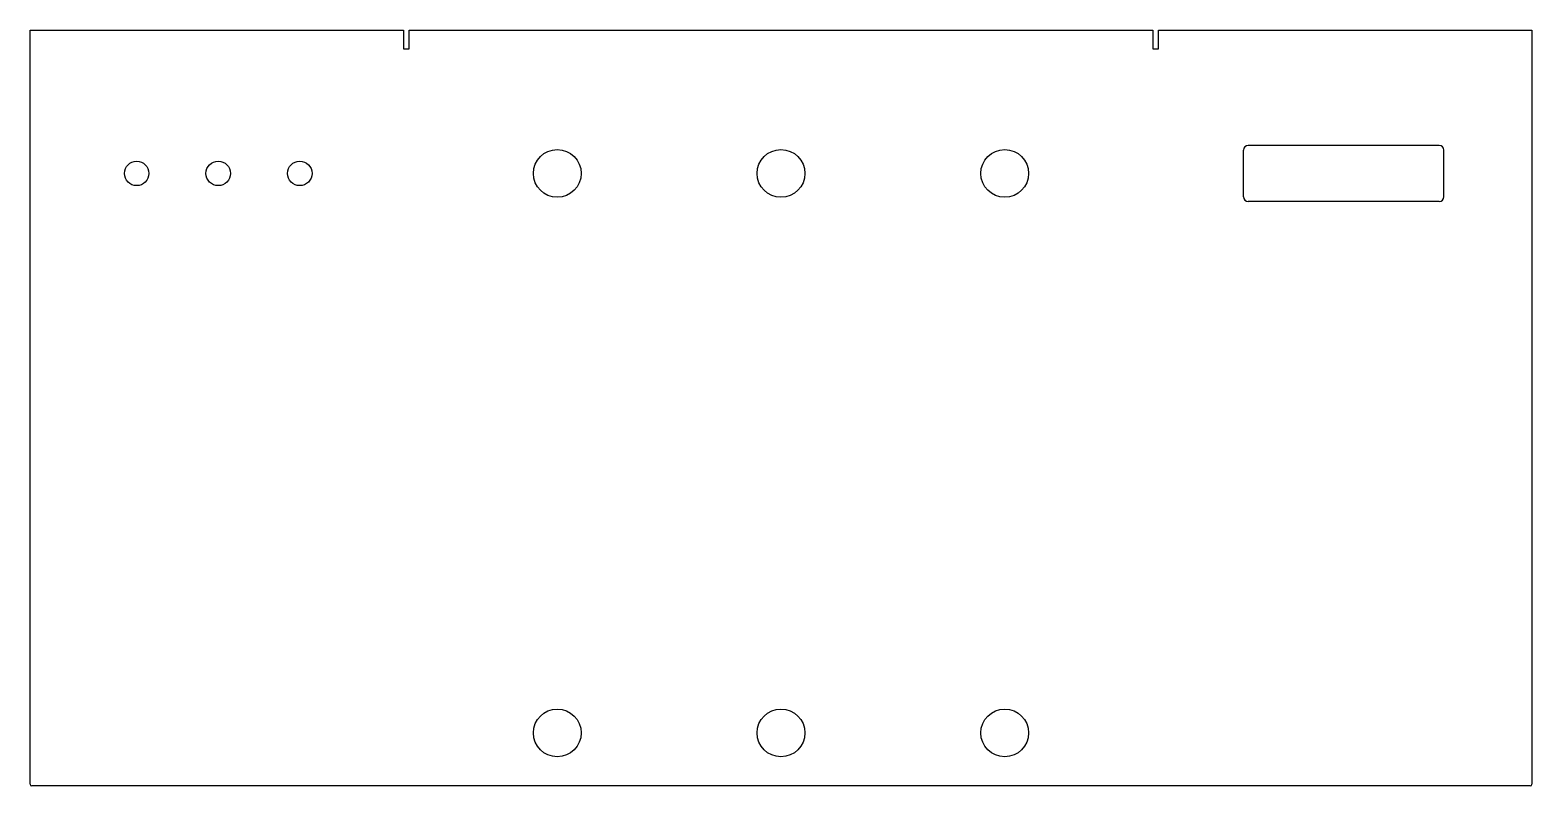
# Model space of a CAD drawing. Header units: inches. Extents: x -40 to 121, y 0 to 81.
import ezdxf

# ---------------------------------------------------------------- set-up
doc = ezdxf.new("R2010")
doc.units = ezdxf.units.IN
doc.header["$MEASUREMENT"] = 0

msp = doc.modelspace()

# ---------------------------------------------------------------- linework, layer by layer
at = {"color": 7, "linetype": 'Continuous', "lineweight": 25}
for p, q in [((-40.0625, 0.1875), (-40.0625, 81.0625)), ((-40.0625, 81.0625), (0, 81.0625)), ((0, 81.0625), (0, 79.0625)), ((0.625, 79.0625), (0.625, 81.0625)), ((0.625, 81.0625), (80.375, 81.0625)), ((80.375, 81.0625), (80.375, 79.0625)), ((81, 79.0625), (81, 81.0625)), ((81, 81.0625), (121.0625, 81.0625)), ((121.0625, 81.0625), (121.0625, 0.1875)), ((0, 79.0625), (0.625, 79.0625)), ((80.375, 79.0625), (81, 79.0625)), ((90.125, 63.1875), (90.125, 68.1875)), ((111.125, 68.6875), (90.625, 68.6875)), ((111.625, 63.1875), (111.625, 68.1875)), ((111.125, 62.6875), (90.625, 62.6875)), ((120.875, 0), (-39.875, 0))]:
    msp.add_line(p, q, dxfattribs=at)
for centre, radius in [((16.5, 65.6875), 2.5625), ((40.5, 65.6875), 2.5625), ((64.5, 65.6875), 2.5625), ((-28.625, 65.6875), 1.3125), ((-19.875, 65.6875), 1.3125), ((-11.125, 65.6875), 1.3125), ((16.5, 5.6875), 2.5625), ((40.5, 5.6875), 2.5625), ((64.5, 5.6875), 2.5625)]:
    msp.add_circle(centre, radius, dxfattribs=at)
for centre, radius, start, end in [((90.625, 68.1875), 0.5, 90, 180), ((111.125, 68.1875), 0.5, 360, 90), ((90.625, 63.1875), 0.5, 180, 270), ((111.125, 63.1875), 0.5, 270, 360), ((-39.875, 0.1875), 0.1875, 180, 270), ((120.875, 0.1875), 0.1875, 270, 360)]:
    msp.add_arc(centre, radius, start, end, dxfattribs=at)

doc.saveas('drawing.dxf')
